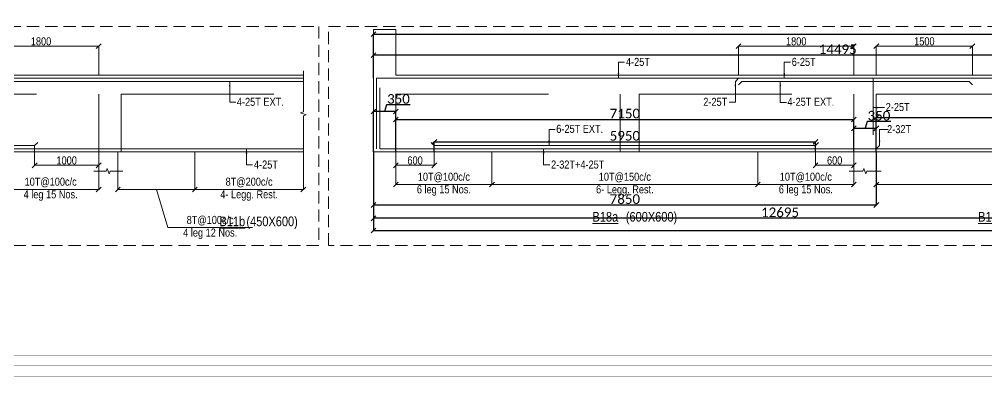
# Model space of a CAD drawing. Header units: millimetres. Extents: x 1112055 to 3390982, y -148532 to 766891.
# Drawn here: x 2945841 to 2976040, y -64434 to -53280 of the extents above; entities that cross this region are included whole.
import ezdxf
from ezdxf.enums import TextEntityAlignment as Align

# ---------------------------------------------------------------- set-up
doc = ezdxf.new("R2010")
doc.units = ezdxf.units.MM
doc.header["$PDMODE"] = 35
doc.header["$PDSIZE"] = -25
doc.linetypes.add('Hidden', pattern=[9.525, 6.35, -3.175])
for name, color, linetype, lineweight in [('B BEAM', 148, 'Continuous', 13), ('B BEAM IN LINE', 250, 'Continuous', 0), ('B STEEL', 34, 'Continuous', 15), ('B STEEL DIM', 216, 'Continuous', 13), ('B STEEL TEXT', 7, 'Continuous', 15), ('B STIRRUPS', 139, 'Continuous', 13), ('B TITLE BLOCK', 250, 'Continuous', 0), ('B-BEAM DOT', 251, 'Hidden', 9), ('B-BEAM NO', 215, 'Continuous', 18), ('B-COL', 1, 'Continuous', 35)]:
    doc.layers.add(name, color=color, linetype=linetype, lineweight=lineweight)
doc.styles.add('Cali', font='calibri.ttf')
doc.styles.add('SWINC', font='swissc.ttf')
doc.dimstyles.new('BHOOMI', dxfattribs={"dimtxt": 230, "dimasz": 150, "dimexe": 10, "dimexo": 0, "dimgap": 25, "dimtad": 1, "dimdec": 0, "dimzin": 0, "dimdsep": 46, "dimtxsty": 'SWINC', "dimblk": 'OBLIQUE', "dimcen": 0.09, "dimclrd": 250, "dimclre": 250, "dimclrt": 256, "dimaunit": 1, "dimadec": 3, "dimazin": 0, "dimtfac": 1, "dimtdec": 0, "dimtofl": 0, "dimtmove": 1, "dimatfit": 3, "dimfxl": 100, "dimtolj": 1, "dimtzin": 0, "dimlwd": 9, "dimlwe": 5, "dimarcsym": 0})

# ---------------------------------------------------------------- blocks, each defined once
blk = doc.blocks.new('_Oblique')
at = {"color": 0, "linetype": 'ByBlock', "lineweight": -2}
blk.add_line((-0.5, -0.5), (0.5, 0.5), dxfattribs=at)
blk = doc.blocks.new('*D6054')
at = {"layer": 'B STEEL DIM', "lineweight": 5, "transparency": 16777216}
for p, q in [((2944718, -55019), (2944718, -54108)), ((2948318, -55019), (2948318, -54108))]:
    blk.add_line(p, q, dxfattribs=at)
at = {"layer": 'B STEEL DIM', "lineweight": 9, "transparency": 16777216}
blk.add_line((2944718, -54118), (2948318, -54118), dxfattribs=at)
at = {"layer": 'Defpoints', "color": 0, "lineweight": 40, "transparency": 16777216}
for p in [(2948318, -54118), (2944718, -55019), (2948318, -55019)]:
    blk.add_point(p, dxfattribs=at)
at = {"layer": 'B STEEL DIM', "lineweight": 9, "transparency": 16777216, "xscale": 150, "yscale": 150, "zscale": 150, "rotation": 180}
blk.add_blockref('_Oblique', (2944718, -54118), dxfattribs=at)
at = {"layer": 'B STEEL DIM', "lineweight": 9, "transparency": 16777216, "xscale": 150, "yscale": 150, "zscale": 150}
blk.add_blockref('_Oblique', (2948318, -54118), dxfattribs=at)
at = {"layer": 'B STEEL DIM', "transparency": 16777216, "insert": (2946518, -53968), "char_height": 250, "attachment_point": 5, "style": 'SWINC'}
blk.add_mtext('\\A1;1800', dxfattribs=at)
blk = doc.blocks.new('*D6058')
at = {"layer": 'B STEEL DIM', "lineweight": 5, "transparency": 16777216}
for p, q in [((2946318, -57219), (2946318, -57846)), ((2948318, -57441), (2948318, -57846))]:
    blk.add_line(p, q, dxfattribs=at)
at = {"layer": 'B STEEL DIM', "lineweight": 9, "transparency": 16777216}
blk.add_line((2946318, -57836), (2948318, -57836), dxfattribs=at)
at = {"layer": 'Defpoints', "color": 0, "lineweight": 40, "transparency": 16777216}
for p in [(2946318, -57219), (2948318, -57441), (2948318, -57836)]:
    blk.add_point(p, dxfattribs=at)
at = {"layer": 'B STEEL DIM', "lineweight": 9, "transparency": 16777216, "xscale": 150, "yscale": 150, "zscale": 150, "rotation": 180}
blk.add_blockref('_Oblique', (2946318, -57836), dxfattribs=at)
at = {"layer": 'B STEEL DIM', "lineweight": 9, "transparency": 16777216, "xscale": 150, "yscale": 150, "zscale": 150}
blk.add_blockref('_Oblique', (2948318, -57836), dxfattribs=at)
at = {"layer": 'B STEEL DIM', "transparency": 16777216, "insert": (2947318, -57686), "char_height": 250, "attachment_point": 5, "style": 'SWINC'}
blk.add_mtext('\\A1;1000', dxfattribs=at)
blk = doc.blocks.new('*D6059')
at = {"layer": 'B STIRRUPS', "color": 250, "lineweight": 0, "transparency": 16777216}
for p, q in [((2945318, -57419), (2945318, -58599)), ((2948318, -57419), (2948318, -58599)), ((2948318, -58589), (2945318, -58589))]:
    blk.add_line(p, q, dxfattribs=at)
at = {"layer": 'Defpoints', "color": 0, "lineweight": 40, "transparency": 16777216}
for p in [(2945318, -57419), (2948318, -57419), (2945318, -58589)]:
    blk.add_point(p, dxfattribs=at)
at = {"layer": 'B STIRRUPS', "color": 250, "lineweight": 0, "transparency": 16777216, "xscale": 150, "yscale": 150, "zscale": 150, "rotation": 180}
blk.add_blockref('_Oblique', (2945318, -58589), dxfattribs=at)
at = {"layer": 'B STIRRUPS', "color": 250, "lineweight": 0, "transparency": 16777216, "xscale": 150, "yscale": 150, "zscale": 150}
blk.add_blockref('_Oblique', (2948318, -58589), dxfattribs=at)
at = {"layer": 'B STIRRUPS', "transparency": 16777216, "char_height": 250, "attachment_point": 5, "style": 'SWINC'}
for s, insert in [('\\A1;10T@100c/c', (2946818, -58373)), ('4 leg 15 Nos.', (2946818, -58780))]:
    blk.add_mtext(s, dxfattribs=dict(at, insert=insert))
blk = doc.blocks.new('*D6060')
at = {"layer": 'B STIRRUPS', "color": 250, "lineweight": 0, "transparency": 16777216}
for p, q in [((2951318, -57419), (2951318, -58599)), ((2954709, -57419), (2954709, -58599)), ((2951318, -58589), (2954709, -58589))]:
    blk.add_line(p, q, dxfattribs=at)
at = {"layer": 'Defpoints', "color": 0, "lineweight": 40, "transparency": 16777216}
for p in [(2951318, -57419), (2954709, -57419), (2954709, -58589)]:
    blk.add_point(p, dxfattribs=at)
at = {"layer": 'B STIRRUPS', "color": 250, "lineweight": 0, "transparency": 16777216, "xscale": 150, "yscale": 150, "zscale": 150, "rotation": 180}
blk.add_blockref('_Oblique', (2951318, -58589), dxfattribs=at)
at = {"layer": 'B STIRRUPS', "color": 250, "lineweight": 0, "transparency": 16777216, "xscale": 150, "yscale": 150, "zscale": 150}
blk.add_blockref('_Oblique', (2954709, -58589), dxfattribs=at)
at = {"layer": 'B STIRRUPS', "transparency": 16777216, "char_height": 250, "attachment_point": 5, "style": 'SWINC'}
for s, insert in [('\\A1;8T@200c/c', (2953014, -58373)), ('4- Legg. Rest.', (2953014, -58780))]:
    blk.add_mtext(s, dxfattribs=dict(at, insert=insert))
blk = doc.blocks.new('*D6061')
at = {"layer": 'B STIRRUPS', "color": 250, "lineweight": 0, "transparency": 16777216}
for p, q in [((2948918, -57419), (2948918, -58599)), ((2951318, -57419), (2951318, -58599)), ((2948918, -58589), (2951318, -58589)), ((2950476, -59783), (2950118, -58589)), ((2953122, -59783), (2950476, -59783))]:
    blk.add_line(p, q, dxfattribs=at)
at = {"layer": 'Defpoints', "color": 0, "lineweight": 40, "transparency": 16777216}
for p in [(2948918, -57419), (2951318, -57419), (2951318, -58589)]:
    blk.add_point(p, dxfattribs=at)
at = {"layer": 'B STIRRUPS', "color": 250, "lineweight": 0, "transparency": 16777216, "xscale": 150, "yscale": 150, "zscale": 150, "rotation": 180}
blk.add_blockref('_Oblique', (2948918, -58589), dxfattribs=at)
at = {"layer": 'B STIRRUPS', "color": 250, "lineweight": 0, "transparency": 16777216, "xscale": 150, "yscale": 150, "zscale": 150}
blk.add_blockref('_Oblique', (2951318, -58589), dxfattribs=at)
at = {"layer": 'B STIRRUPS', "transparency": 16777216, "char_height": 250, "attachment_point": 5, "style": 'SWINC'}
for s, insert in [('\\A1;8T@100c/c', (2951799, -59567)), ('4 leg 12 Nos.', (2951799, -59974))]:
    blk.add_mtext(s, dxfattribs=dict(at, insert=insert))
blk = doc.blocks.new('*D6062')
at = {"layer": 'B STEEL DIM', "lineweight": 5, "transparency": 16777216}
for p, q in [((2968295, -55019), (2968295, -54108)), ((2971895, -55019), (2971895, -54108))]:
    blk.add_line(p, q, dxfattribs=at)
at = {"layer": 'B STEEL DIM', "lineweight": 9, "transparency": 16777216}
blk.add_line((2968295, -54118), (2971895, -54118), dxfattribs=at)
at = {"layer": 'Defpoints', "color": 0, "lineweight": 40, "transparency": 16777216}
for p in [(2971895, -54118), (2968295, -55019), (2971895, -55019)]:
    blk.add_point(p, dxfattribs=at)
at = {"layer": 'B STEEL DIM', "lineweight": 9, "transparency": 16777216, "xscale": 150, "yscale": 150, "zscale": 150, "rotation": 180}
blk.add_blockref('_Oblique', (2968295, -54118), dxfattribs=at)
at = {"layer": 'B STEEL DIM', "lineweight": 9, "transparency": 16777216, "xscale": 150, "yscale": 150, "zscale": 150}
blk.add_blockref('_Oblique', (2971895, -54118), dxfattribs=at)
at = {"layer": 'B STEEL DIM', "transparency": 16777216, "insert": (2970095, -53968), "char_height": 250, "attachment_point": 5, "style": 'SWINC'}
blk.add_mtext('\\A1;1800', dxfattribs=at)
blk = doc.blocks.new('*D6063')
at = {"layer": 'B STEEL DIM', "lineweight": 5, "transparency": 16777216}
for p, q in [((2972595, -55019), (2972595, -54108)), ((2975595, -55019), (2975595, -54108))]:
    blk.add_line(p, q, dxfattribs=at)
at = {"layer": 'B STEEL DIM', "lineweight": 9, "transparency": 16777216}
blk.add_line((2975595, -54118), (2972595, -54118), dxfattribs=at)
at = {"layer": 'Defpoints', "color": 0, "lineweight": 40, "transparency": 16777216}
for p in [(2972595, -54118), (2972595, -55019), (2975595, -55019)]:
    blk.add_point(p, dxfattribs=at)
at = {"layer": 'B STEEL DIM', "lineweight": 9, "transparency": 16777216, "xscale": 150, "yscale": 150, "zscale": 150, "rotation": 180}
blk.add_blockref('_Oblique', (2972595, -54118), dxfattribs=at)
at = {"layer": 'B STEEL DIM', "lineweight": 9, "transparency": 16777216, "xscale": 150, "yscale": 150, "zscale": 150}
blk.add_blockref('_Oblique', (2975595, -54118), dxfattribs=at)
at = {"layer": 'B STEEL DIM', "transparency": 16777216, "insert": (2974095, -53968), "char_height": 250, "attachment_point": 5, "style": 'SWINC'}
blk.add_mtext('\\A1;1500', dxfattribs=at)
blk = doc.blocks.new('*D6563')
at = {"layer": 'B STEEL DIM', "lineweight": 5, "transparency": 16777216}
for p, q in [((2958795, -57219), (2958795, -57846)), ((2957595, -57419), (2957595, -57846))]:
    blk.add_line(p, q, dxfattribs=at)
at = {"layer": 'B STEEL DIM', "lineweight": 9, "transparency": 16777216}
blk.add_line((2958795, -57836), (2957595, -57836), dxfattribs=at)
at = {"layer": 'Defpoints', "color": 0, "lineweight": 40, "transparency": 16777216}
for p in [(2958795, -57219), (2957595, -57419), (2957595, -57836)]:
    blk.add_point(p, dxfattribs=at)
at = {"layer": 'B STEEL DIM', "lineweight": 9, "transparency": 16777216, "xscale": 150, "yscale": 150, "zscale": 150, "rotation": 180}
blk.add_blockref('_Oblique', (2957595, -57836), dxfattribs=at)
at = {"layer": 'B STEEL DIM', "lineweight": 9, "transparency": 16777216, "xscale": 150, "yscale": 150, "zscale": 150}
blk.add_blockref('_Oblique', (2958795, -57836), dxfattribs=at)
at = {"layer": 'B STEEL DIM', "transparency": 16777216, "insert": (2958195, -57686), "char_height": 250, "attachment_point": 5, "style": 'SWINC'}
blk.add_mtext('\\A1;600', dxfattribs=at)
blk = doc.blocks.new('*D6564')
at = {"layer": 'B STEEL DIM', "lineweight": 5, "transparency": 16777216}
for p, q in [((2970695, -57219), (2970695, -57846)), ((2971895, -57419), (2971895, -57846))]:
    blk.add_line(p, q, dxfattribs=at)
at = {"layer": 'B STEEL DIM', "lineweight": 9, "transparency": 16777216}
blk.add_line((2970695, -57836), (2971895, -57836), dxfattribs=at)
at = {"layer": 'Defpoints', "color": 0, "lineweight": 40, "transparency": 16777216}
for p in [(2970695, -57219), (2971895, -57419), (2971895, -57836)]:
    blk.add_point(p, dxfattribs=at)
at = {"layer": 'B STEEL DIM', "lineweight": 9, "transparency": 16777216, "xscale": 150, "yscale": 150, "zscale": 150, "rotation": 180}
blk.add_blockref('_Oblique', (2970695, -57836), dxfattribs=at)
at = {"layer": 'B STEEL DIM', "lineweight": 9, "transparency": 16777216, "xscale": 150, "yscale": 150, "zscale": 150}
blk.add_blockref('_Oblique', (2971895, -57836), dxfattribs=at)
at = {"layer": 'B STEEL DIM', "transparency": 16777216, "insert": (2971295, -57686), "char_height": 250, "attachment_point": 5, "style": 'SWINC'}
blk.add_mtext('\\A1;600', dxfattribs=at)
blk = doc.blocks.new('*D6565')
at = {"layer": 'B STIRRUPS', "color": 250, "lineweight": 0, "transparency": 16777216}
for p, q in [((2960595, -57419), (2960595, -58443)), ((2968895, -57419), (2968895, -58443)), ((2960595, -58433), (2968895, -58433))]:
    blk.add_line(p, q, dxfattribs=at)
at = {"layer": 'Defpoints', "color": 0, "lineweight": 40, "transparency": 16777216}
for p in [(2960595, -57419), (2968895, -57419), (2968895, -58433)]:
    blk.add_point(p, dxfattribs=at)
at = {"layer": 'B STIRRUPS', "color": 250, "lineweight": 0, "transparency": 16777216, "xscale": 150, "yscale": 150, "zscale": 150, "rotation": 180}
blk.add_blockref('_Oblique', (2960595, -58433), dxfattribs=at)
at = {"layer": 'B STIRRUPS', "color": 250, "lineweight": 0, "transparency": 16777216, "xscale": 150, "yscale": 150, "zscale": 150}
blk.add_blockref('_Oblique', (2968895, -58433), dxfattribs=at)
at = {"layer": 'B STIRRUPS', "transparency": 16777216, "char_height": 250, "attachment_point": 5, "style": 'SWINC'}
for s, insert in [('\\A1;10T@150c/c', (2964745, -58218)), ('6- Legg. Rest.', (2964745, -58625))]:
    blk.add_mtext(s, dxfattribs=dict(at, insert=insert))
blk = doc.blocks.new('*D6566')
at = {"layer": 'B STIRRUPS', "color": 250, "lineweight": 0, "transparency": 16777216}
for p, q in [((2957595, -57419), (2957595, -58443)), ((2960595, -57419), (2960595, -58443)), ((2957595, -58433), (2960595, -58433))]:
    blk.add_line(p, q, dxfattribs=at)
at = {"layer": 'Defpoints', "color": 0, "lineweight": 40, "transparency": 16777216}
for p in [(2957595, -57419), (2960595, -57419), (2960595, -58433)]:
    blk.add_point(p, dxfattribs=at)
at = {"layer": 'B STIRRUPS', "color": 250, "lineweight": 0, "transparency": 16777216, "xscale": 150, "yscale": 150, "zscale": 150, "rotation": 180}
blk.add_blockref('_Oblique', (2957595, -58433), dxfattribs=at)
at = {"layer": 'B STIRRUPS', "color": 250, "lineweight": 0, "transparency": 16777216, "xscale": 150, "yscale": 150, "zscale": 150}
blk.add_blockref('_Oblique', (2960595, -58433), dxfattribs=at)
at = {"layer": 'B STIRRUPS', "transparency": 16777216, "char_height": 250, "attachment_point": 5, "style": 'SWINC'}
for s, insert in [('\\A1;10T@100c/c', (2959095, -58218)), ('6 leg 15 Nos.', (2959095, -58625))]:
    blk.add_mtext(s, dxfattribs=dict(at, insert=insert))
blk = doc.blocks.new('*D6567')
at = {"layer": 'B STIRRUPS', "color": 250, "lineweight": 0, "transparency": 16777216}
for p, q in [((2968895, -57419), (2968895, -58443)), ((2971895, -57419), (2971895, -58443)), ((2971895, -58433), (2968895, -58433))]:
    blk.add_line(p, q, dxfattribs=at)
at = {"layer": 'Defpoints', "color": 0, "lineweight": 40, "transparency": 16777216}
for p in [(2968895, -57419), (2971895, -57419), (2968895, -58433)]:
    blk.add_point(p, dxfattribs=at)
at = {"layer": 'B STIRRUPS', "color": 250, "lineweight": 0, "transparency": 16777216, "xscale": 150, "yscale": 150, "zscale": 150, "rotation": 180}
blk.add_blockref('_Oblique', (2968895, -58433), dxfattribs=at)
at = {"layer": 'B STIRRUPS', "color": 250, "lineweight": 0, "transparency": 16777216, "xscale": 150, "yscale": 150, "zscale": 150}
blk.add_blockref('_Oblique', (2971895, -58433), dxfattribs=at)
at = {"layer": 'B STIRRUPS', "transparency": 16777216, "char_height": 250, "attachment_point": 5, "style": 'SWINC'}
for s, insert in [('\\A1;10T@100c/c', (2970395, -58218)), ('6 leg 15 Nos.', (2970395, -58625))]:
    blk.add_mtext(s, dxfattribs=dict(at, insert=insert))
blk = doc.blocks.new('*D6571')
at = {"layer": 'B STIRRUPS', "color": 250, "lineweight": 0, "transparency": 16777216}
for p, q in [((2972595, -57419), (2972595, -58443)), ((2981385, -57419), (2981385, -58443)), ((2981385, -58433), (2972595, -58433))]:
    blk.add_line(p, q, dxfattribs=at)
at = {"layer": 'Defpoints', "color": 0, "lineweight": 40, "transparency": 16777216}
for p in [(2972595, -57419), (2981385, -57419), (2972595, -58433)]:
    blk.add_point(p, dxfattribs=at)
at = {"layer": 'B STIRRUPS', "color": 250, "lineweight": 0, "transparency": 16777216, "xscale": 150, "yscale": 150, "zscale": 150, "rotation": 180}
blk.add_blockref('_Oblique', (2972595, -58433), dxfattribs=at)
at = {"layer": 'B STIRRUPS', "color": 250, "lineweight": 0, "transparency": 16777216, "xscale": 150, "yscale": 150, "zscale": 150}
blk.add_blockref('_Oblique', (2981385, -58433), dxfattribs=at)
at = {"layer": 'B STIRRUPS', "transparency": 16777216, "char_height": 250, "attachment_point": 5, "style": 'SWINC'}
for s, insert in [('\\A1;8T@100c/c', (2976990, -58218)), ('4 leg ALL.', (2976990, -58625))]:
    blk.add_mtext(s, dxfattribs=dict(at, insert=insert))
blk = doc.blocks.new('*D6317')
at = {"layer": 'Defpoints', "color": 3, "linetype": 'Hidden', "lineweight": 30, "ltscale": 1000, "transparency": 16777216}
for p, q in [((2956895, -57419), (2956895, -59883)), ((3006435, -57419), (3006435, -59883))]:
    blk.add_line(p, q, dxfattribs=at)
at = {"layer": 'Defpoints', "color": 3, "lineweight": 30, "ltscale": 1000, "transparency": 16777216}
blk.add_line((2956895, -59873), (3006435, -59873), dxfattribs=at)
at = {"layer": 'Defpoints', "color": 0, "lineweight": 40, "transparency": 16777216}
for p in [(2956895, -57419), (3006435, -57419), (3006435, -59873)]:
    blk.add_point(p, dxfattribs=at)
at = {"layer": 'Defpoints', "color": 3, "lineweight": 30, "transparency": 16777216, "xscale": 150, "yscale": 150, "zscale": 150, "rotation": 180}
blk.add_blockref('_Oblique', (2956895, -59873), dxfattribs=at)
at = {"layer": 'Defpoints', "color": 3, "lineweight": 30, "transparency": 16777216, "xscale": 150, "yscale": 150, "zscale": 150}
blk.add_blockref('_Oblique', (3006435, -59873), dxfattribs=at)
at = {"layer": 'Defpoints', "color": 3, "lineweight": 50, "transparency": 16777216, "insert": (2981665, -59689), "char_height": 300, "attachment_point": 5, "style": 'Cali'}
blk.add_mtext('\\A1;24770', dxfattribs=at)
blk = doc.blocks.new('*D6318')
at = {"layer": 'Defpoints', "color": 3, "linetype": 'Hidden', "lineweight": 30, "ltscale": 1000, "transparency": 16777216}
for p, q in [((2957595, -57419), (2957595, -56396)), ((2971895, -57419), (2971895, -56396))]:
    blk.add_line(p, q, dxfattribs=at)
at = {"layer": 'Defpoints', "color": 3, "lineweight": 30, "ltscale": 1000, "transparency": 16777216}
blk.add_line((2957595, -56406), (2971895, -56406), dxfattribs=at)
at = {"layer": 'Defpoints', "color": 0, "lineweight": 40, "transparency": 16777216}
for p in [(2971895, -56406), (2957595, -57419), (2971895, -57419)]:
    blk.add_point(p, dxfattribs=at)
at = {"layer": 'Defpoints', "color": 3, "lineweight": 30, "transparency": 16777216, "xscale": 150, "yscale": 150, "zscale": 150, "rotation": 180}
blk.add_blockref('_Oblique', (2957595, -56406), dxfattribs=at)
at = {"layer": 'Defpoints', "color": 3, "lineweight": 30, "transparency": 16777216, "xscale": 150, "yscale": 150, "zscale": 150}
blk.add_blockref('_Oblique', (2971895, -56406), dxfattribs=at)
at = {"layer": 'Defpoints', "color": 3, "lineweight": 50, "transparency": 16777216, "insert": (2964745, -56222), "char_height": 300, "attachment_point": 5, "style": 'Cali'}
blk.add_mtext('\\A1;7150', dxfattribs=at)
blk = doc.blocks.new('*D6319')
at = {"layer": 'Defpoints', "color": 3, "linetype": 'Hidden', "lineweight": 30, "ltscale": 1000, "transparency": 16777216}
for p, q in [((2958795, -57419), (2958795, -57091)), ((2970695, -57419), (2970695, -57091))]:
    blk.add_line(p, q, dxfattribs=at)
at = {"layer": 'Defpoints', "color": 3, "lineweight": 30, "ltscale": 1000, "transparency": 16777216}
blk.add_line((2958795, -57101), (2970695, -57101), dxfattribs=at)
at = {"layer": 'Defpoints', "color": 0, "lineweight": 40, "transparency": 16777216}
for p in [(2970695, -57101), (2958795, -57419), (2970695, -57419)]:
    blk.add_point(p, dxfattribs=at)
at = {"layer": 'Defpoints', "color": 3, "lineweight": 30, "transparency": 16777216, "xscale": 150, "yscale": 150, "zscale": 150, "rotation": 180}
blk.add_blockref('_Oblique', (2958795, -57101), dxfattribs=at)
at = {"layer": 'Defpoints', "color": 3, "lineweight": 30, "transparency": 16777216, "xscale": 150, "yscale": 150, "zscale": 150}
blk.add_blockref('_Oblique', (2970695, -57101), dxfattribs=at)
at = {"layer": 'Defpoints', "color": 3, "lineweight": 50, "transparency": 16777216, "insert": (2964745, -56917), "char_height": 300, "attachment_point": 5, "style": 'Cali'}
blk.add_mtext('\\A1;5950', dxfattribs=at)
blk = doc.blocks.new('*D6320')
at = {"layer": 'Defpoints', "color": 3, "linetype": 'Hidden', "lineweight": 30, "ltscale": 1000, "transparency": 16777216}
for p, q in [((2956895, -57419), (2956895, -59087)), ((2972595, -57419), (2972595, -59087))]:
    blk.add_line(p, q, dxfattribs=at)
at = {"layer": 'Defpoints', "color": 3, "lineweight": 30, "ltscale": 1000, "transparency": 16777216}
blk.add_line((2972595, -59077), (2956895, -59077), dxfattribs=at)
at = {"layer": 'Defpoints', "color": 0, "lineweight": 40, "transparency": 16777216}
for p in [(2956895, -57419), (2972595, -57419), (2956895, -59077)]:
    blk.add_point(p, dxfattribs=at)
at = {"layer": 'Defpoints', "color": 3, "lineweight": 30, "transparency": 16777216, "xscale": 150, "yscale": 150, "zscale": 150, "rotation": 180}
blk.add_blockref('_Oblique', (2956895, -59077), dxfattribs=at)
at = {"layer": 'Defpoints', "color": 3, "lineweight": 30, "transparency": 16777216, "xscale": 150, "yscale": 150, "zscale": 150}
blk.add_blockref('_Oblique', (2972595, -59077), dxfattribs=at)
at = {"layer": 'Defpoints', "color": 3, "lineweight": 50, "transparency": 16777216, "insert": (2964745, -58893), "char_height": 300, "attachment_point": 5, "style": 'Cali'}
blk.add_mtext('\\A1;7850', dxfattribs=at)
blk = doc.blocks.new('*D6321')
at = {"layer": 'Defpoints', "color": 3, "lineweight": 30, "ltscale": 1000, "transparency": 16777216}
for p, q in [((2972308, -56473), (2972245, -56681)), ((2973046, -56473), (2972308, -56473)), ((2971895, -56681), (2972595, -56681))]:
    blk.add_line(p, q, dxfattribs=at)
at = {"layer": 'Defpoints', "color": 3, "linetype": 'Hidden', "lineweight": 30, "ltscale": 1000, "transparency": 16777216}
for p, q in [((2971895, -57419), (2971895, -56671)), ((2972595, -57419), (2972595, -56671))]:
    blk.add_line(p, q, dxfattribs=at)
at = {"layer": 'Defpoints', "color": 0, "lineweight": 40, "transparency": 16777216}
for p in [(2972595, -56681), (2971895, -57419), (2972595, -57419)]:
    blk.add_point(p, dxfattribs=at)
at = {"layer": 'Defpoints', "color": 3, "lineweight": 30, "transparency": 16777216, "xscale": 150, "yscale": 150, "zscale": 150, "rotation": 180}
blk.add_blockref('_Oblique', (2971895, -56681), dxfattribs=at)
at = {"layer": 'Defpoints', "color": 3, "lineweight": 30, "transparency": 16777216, "xscale": 150, "yscale": 150, "zscale": 150}
blk.add_blockref('_Oblique', (2972595, -56681), dxfattribs=at)
at = {"layer": 'Defpoints', "color": 3, "lineweight": 50, "transparency": 16777216, "insert": (2972677, -56289), "char_height": 300, "attachment_point": 5, "style": 'Cali'}
blk.add_mtext('\\A1;350', dxfattribs=at)
blk = doc.blocks.new('*D6322')
at = {"layer": 'Defpoints', "color": 3, "linetype": 'Hidden', "lineweight": 30, "ltscale": 1000, "transparency": 16777216}
for p, q in [((2972595, -57419), (2972595, -56335)), ((2981385, -57419), (2981385, -56335))]:
    blk.add_line(p, q, dxfattribs=at)
at = {"layer": 'Defpoints', "color": 3, "lineweight": 30, "ltscale": 1000, "transparency": 16777216}
blk.add_line((2972595, -56345), (2981385, -56345), dxfattribs=at)
at = {"layer": 'Defpoints', "color": 0, "lineweight": 40, "transparency": 16777216}
for p in [(2981385, -56345), (2972595, -57419), (2981385, -57419)]:
    blk.add_point(p, dxfattribs=at)
at = {"layer": 'Defpoints', "color": 3, "lineweight": 30, "transparency": 16777216, "xscale": 150, "yscale": 150, "zscale": 150, "rotation": 180}
blk.add_blockref('_Oblique', (2972595, -56345), dxfattribs=at)
at = {"layer": 'Defpoints', "color": 3, "lineweight": 30, "transparency": 16777216, "xscale": 150, "yscale": 150, "zscale": 150}
blk.add_blockref('_Oblique', (2981385, -56345), dxfattribs=at)
at = {"layer": 'Defpoints', "color": 3, "lineweight": 50, "transparency": 16777216, "insert": (2976990, -56161), "char_height": 300, "attachment_point": 5, "style": 'Cali'}
blk.add_mtext('\\A1;4395', dxfattribs=at)
blk = doc.blocks.new('*D6323')
at = {"layer": 'Defpoints', "color": 3, "linetype": 'Hidden', "lineweight": 30, "ltscale": 1000, "transparency": 16777216}
for p, q in [((2956895, -57419), (2956895, -59500)), ((2982285, -57419), (2982285, -59500))]:
    blk.add_line(p, q, dxfattribs=at)
at = {"layer": 'Defpoints', "color": 3, "lineweight": 30, "ltscale": 1000, "transparency": 16777216}
blk.add_line((2982285, -59490), (2956895, -59490), dxfattribs=at)
at = {"layer": 'Defpoints', "color": 0, "lineweight": 40, "transparency": 16777216}
for p in [(2956895, -57419), (2982285, -57419), (2956895, -59490)]:
    blk.add_point(p, dxfattribs=at)
at = {"layer": 'Defpoints', "color": 3, "lineweight": 30, "transparency": 16777216, "xscale": 150, "yscale": 150, "zscale": 150, "rotation": 180}
blk.add_blockref('_Oblique', (2956895, -59490), dxfattribs=at)
at = {"layer": 'Defpoints', "color": 3, "lineweight": 30, "transparency": 16777216, "xscale": 150, "yscale": 150, "zscale": 150}
blk.add_blockref('_Oblique', (2982285, -59490), dxfattribs=at)
at = {"layer": 'Defpoints', "color": 3, "lineweight": 50, "transparency": 16777216, "insert": (2969590, -59307), "char_height": 300, "attachment_point": 5, "style": 'Cali'}
blk.add_mtext('\\A1;12695', dxfattribs=at)
blk = doc.blocks.new('*D6331')
at = {"layer": 'Defpoints', "color": 3, "linetype": 'Hidden', "lineweight": 30, "ltscale": 1000, "transparency": 16777216}
for p, q in [((2956895, -55019), (2956895, -53731)), ((3006435, -55019), (3006435, -53731))]:
    blk.add_line(p, q, dxfattribs=at)
at = {"layer": 'Defpoints', "color": 3, "lineweight": 30, "ltscale": 1000, "transparency": 16777216}
blk.add_line((2956895, -53741), (3006435, -53741), dxfattribs=at)
at = {"layer": 'Defpoints', "color": 0, "lineweight": 40, "transparency": 16777216}
for p in [(3006435, -53741), (2956895, -55019), (3006435, -55019)]:
    blk.add_point(p, dxfattribs=at)
at = {"layer": 'Defpoints', "color": 3, "lineweight": 30, "transparency": 16777216, "xscale": 150, "yscale": 150, "zscale": 150, "rotation": 180}
blk.add_blockref('_Oblique', (2956895, -53741), dxfattribs=at)
at = {"layer": 'Defpoints', "color": 3, "lineweight": 30, "transparency": 16777216, "xscale": 150, "yscale": 150, "zscale": 150}
blk.add_blockref('_Oblique', (3006435, -53741), dxfattribs=at)
at = {"layer": 'Defpoints', "color": 3, "lineweight": 50, "transparency": 16777216, "insert": (2981665, -53557), "char_height": 300, "attachment_point": 5, "style": 'Cali'}
blk.add_mtext('\\A1;24770', dxfattribs=at)
blk = doc.blocks.new('*D6356')
at = {"layer": 'Defpoints', "color": 3, "linetype": 'Hidden', "lineweight": 30, "ltscale": 1000, "transparency": 16777216}
for p, q in [((2956895, -57419), (2956895, -56148)), ((2957595, -57419), (2957595, -56148))]:
    blk.add_line(p, q, dxfattribs=at)
at = {"layer": 'Defpoints', "color": 3, "lineweight": 30, "ltscale": 1000, "transparency": 16777216}
for p, q in [((2957595, -56158), (2956895, -56158)), ((2957308, -55949), (2957245, -56158)), ((2958046, -55949), (2957308, -55949))]:
    blk.add_line(p, q, dxfattribs=at)
at = {"layer": 'Defpoints', "color": 0, "lineweight": 40, "transparency": 16777216}
for p in [(2956895, -56158), (2956895, -57419), (2957595, -57419)]:
    blk.add_point(p, dxfattribs=at)
at = {"layer": 'Defpoints', "color": 3, "lineweight": 30, "transparency": 16777216, "xscale": 150, "yscale": 150, "zscale": 150, "rotation": 180}
blk.add_blockref('_Oblique', (2956895, -56158), dxfattribs=at)
at = {"layer": 'Defpoints', "color": 3, "lineweight": 30, "transparency": 16777216, "xscale": 150, "yscale": 150, "zscale": 150}
blk.add_blockref('_Oblique', (2957595, -56158), dxfattribs=at)
at = {"layer": 'Defpoints', "color": 3, "lineweight": 50, "transparency": 16777216, "insert": (2957677, -55766), "char_height": 300, "attachment_point": 5, "style": 'Cali'}
blk.add_mtext('\\A1;350', dxfattribs=at)
blk = doc.blocks.new('*D6357')
at = {"layer": 'Defpoints', "color": 3, "linetype": 'Hidden', "lineweight": 30, "ltscale": 1000, "transparency": 16777216}
for p, q in [((2956895, -55119), (2956895, -54390)), ((2985885, -55119), (2985885, -54390))]:
    blk.add_line(p, q, dxfattribs=at)
at = {"layer": 'Defpoints', "color": 3, "lineweight": 30, "ltscale": 1000, "transparency": 16777216}
blk.add_line((2985885, -54400), (2956895, -54400), dxfattribs=at)
at = {"layer": 'Defpoints', "color": 0, "lineweight": 40, "transparency": 16777216}
for p in [(2956895, -54400), (2956895, -55119), (2985885, -55119)]:
    blk.add_point(p, dxfattribs=at)
at = {"layer": 'Defpoints', "color": 3, "lineweight": 30, "transparency": 16777216, "xscale": 150, "yscale": 150, "zscale": 150, "rotation": 180}
blk.add_blockref('_Oblique', (2956895, -54400), dxfattribs=at)
at = {"layer": 'Defpoints', "color": 3, "lineweight": 30, "transparency": 16777216, "xscale": 150, "yscale": 150, "zscale": 150}
blk.add_blockref('_Oblique', (2985885, -54400), dxfattribs=at)
at = {"layer": 'Defpoints', "color": 3, "lineweight": 50, "transparency": 16777216, "insert": (2971390, -54216), "char_height": 300, "attachment_point": 5, "style": 'Cali'}
blk.add_mtext('\\A1;14495', dxfattribs=at)

msp = doc.modelspace()

# ---------------------------------------------------------------- linework, layer by layer
at = {"color": 252, "lineweight": 0, "ltscale": 25, "const_width": 7.31}
msp.add_lwpolyline([(2905358, -64430.5), (2905358, 35068.1), (3056577, 35068.1), (3056577, -64430.5)], close=True, dxfattribs=at)
at = {"layer": 'B BEAM', "ltscale": 25}
for p, q in [((2933118.3, -55019.5, 0), (2954709.1, -55019.5, 0)), ((2956895.2, -57419.5, 0), (2956895.2, -55019.5, 0)), ((2957595.2, -55019.5, 0), (3006435.2, -55019.5, 0)), ((2933118.3, -57419.5, 0), (2948318.3, -57419.5, 0)), ((2948918.3, -57419.5, 0), (2954709.1, -57419.5, 0)), ((2956895.2, -57419.5, 0), (2971895.3, -57419.5, 0)), ((2972595.3, -57419.5, 0), (2981385.3, -57419.5, 0))]:
    msp.add_line(p, q, dxfattribs=at)
at = {"layer": 'B BEAM'}
msp.add_line((2962055.4, -55019.5, 0), (2963698.7, -55019.5, 0), dxfattribs=at)
at = {"layer": 'B BEAM', "ltscale": 25, "elevation": 0}
msp.add_lwpolyline([(2957595.2, -55019.5), (2957595.2, -53601.7), (2956895.2, -53601.7), (2956895.2, -55019.5)], dxfattribs=at)
at = {"layer": 'B BEAM IN LINE', "color": 250, "linetype": 'Hidden', "lineweight": 0, "ltscale": 60, "elevation": 0}
for points in [[(2931217.9, -53499.7), (2955187.8, -53499.7), (2955187.8, -60336.9), (2931217.9, -60336.9)], [(2955487.8, -53499.7), (3008822.1, -53499.7), (3008822.1, -60336.9), (2955487.8, -60336.9)]]:
    msp.add_lwpolyline(points, close=True, dxfattribs=at)
at = {"layer": 'B STEEL', "color": 34, "lineweight": 9, "ltscale": 25}
for p, q in [((2933218.3, -55119.5, 0), (2954709.1, -55119.5, 0)), ((2944781.9, -55219.5, 0), (2954709.1, -55219.5, 0)), ((2956995.2, -55119.5, 0), (2956995.2, -57319.5, 0)), ((2956995.2, -55119.5, 0), (3006335.2, -55119.5, 0)), ((2968295.3, -55119.5, 0), (2968195.3, -55219.5, 0)), ((2968395.3, -55219.5, 0), (2968295.3, -55319.5, 0)), ((2975495.3, -55219.5, 0), (2968395.3, -55219.5, 0)), ((2972495.3, -56888.3, 0), (2972495.3, -55119.5, 0)), ((2975495.3, -55219.5, 0), (2975595.3, -55319.5, 0)), ((2957095.2, -55419.7, 0), (2957095.2, -57319.5, 0)), ((2933318.3, -57319.5, 0), (2954709.1, -57319.5, 0)), ((2946318.3, -57219.5, 0), (2936018.3, -57219.5, 0)), ((2946418.3, -57119.5, 0), (2946318.3, -57219.5, 0)), ((2957095.2, -57319.5, 0), (3006235.2, -57319.5, 0)), ((2958695.2, -57119.5, 0), (2958795.2, -57219.5, 0)), ((2958795.2, -57219.5, 0), (2970695.3, -57219.5, 0)), ((2970795.3, -57119.5, 0), (2970695.3, -57219.5, 0)), ((2972695.3, -57219.5, 0), (2972595.3, -57319.5, 0))]:
    msp.add_line(p, q, dxfattribs=at)
at = {"layer": 'B TITLE BLOCK', "color": 1, "ltscale": 25, "const_width": 7.31}
msp.add_lwpolyline([(2905694.7, -64093.8), (2905694.7, 34731.4), (3056240.2, 34731.4), (3056240.2, -64093.8)], close=True, dxfattribs=at)
at = {"layer": 'B TITLE BLOCK', "color": 250, "lineweight": 0, "ltscale": 25, "const_width": 7.31}
msp.add_lwpolyline([(2906001.1, -63787.4), (2906001.1, 34425), (3055933.9, 34425), (3055933.9, -63787.4)], close=True, dxfattribs=at)
at = {"layer": 'B-BEAM DOT', "linetype": 'Hidden', "ltscale": 750}
for p, q in [((2941618.3, -55619.5, 0), (2948318.3, -55619.5, 0)), ((2948318.3, -55619.5, 0), (2948318.3, -57419.5, 0)), ((2949018.3, -55619.5, 0), (2949018.3, -57419.5, 0)), ((2949018.3, -55619.5, 0), (2954709.1, -55619.5, 0)), ((2957595.2, -55619.5, 0), (2964595.3, -55619.5, 0)), ((2957595.2, -55619.5, 0), (2957595.2, -57419.5, 0)), ((2964595.3, -55619.5, 0), (2964595.3, -57419.5, 0)), ((2965195.3, -55619.5, 0), (2971895.3, -55619.5, 0)), ((2965195.3, -55619.5, 0), (2965195.3, -57419.5, 0)), ((2971895.3, -55619.5, 0), (2971895.3, -57419.5, 0)), ((2972595.3, -55619.5, 0), (2981385.3, -55619.5, 0)), ((2972595.3, -55619.5, 0), (2972595.3, -57419.5, 0)), ((2948931.2, -57419.5, 0), (2948318.3, -57419.5, 0)), ((2972595.3, -57419.5, 0), (2971895.3, -57419.5, 0))]:
    msp.add_line(p, q, dxfattribs=at)
at = {"layer": 'B-COL', "lineweight": 15, "ltscale": 25}
for p, q in [((2948318.3, -57419.5, 0), (2948318.3, -58019.5, 0)), ((2948918.3, -57419.5, 0), (2948918.3, -58019.5, 0)), ((2971895.3, -57419.5, 0), (2971895.3, -58019.5, 0)), ((2972595.3, -57419.5, 0), (2972595.3, -58019.5, 0))]:
    msp.add_line(p, q, dxfattribs=at)
at = {"layer": 'B-COL', "lineweight": 15, "ltscale": 25, "elevation": 0}
for points in [[(2954709.1, -54892.1), (2954709.1, -56167.8), (2954623.3, -56199.1), (2954795, -56261.6), (2954709.1, -56292.8), (2954709.1, -57592.1)], [(2948168.3, -58019.5), (2948555.8, -58019.5), (2948587.1, -57933.6), (2948649.6, -58105.3), (2948680.8, -58019.5), (2949068.3, -58019.5)], [(2971745.3, -58019.5), (2972174, -58019.5), (2972205.2, -57933.6), (2972267.7, -58105.3), (2972299, -58019.5), (2972745.3, -58019.5)]]:
    msp.add_lwpolyline(points, dxfattribs=at)

# ---------------------------------------------------------------- texts
at = {"layer": 'B STEEL TEXT', "style": 'SWINC'}
for s, p in [('4-25T', (2964779.1, -54733.1, 0)), ('6-25T', (2969954.5, -54733.1, 0)), ('4-25T EXT.', (2952631.4, -55979.7, 0)), ('2-25T', (2967193.4, -55979.7, 0)), ('4-25T EXT.', (2969819.7, -55978.4, 0)), ('2-25T', (2972888.8, -56142.2, 0)), ('6-25T EXT.', (2962603, -56823.1, 0)), ('2-32T', (2972932.3, -56833.1, 0)), ('4-25T', (2953165.5, -57938.2, 0)), ('2-32T+4-25T', (2962441, -57938.2, 0))]:
    msp.add_text(s, height=250, dxfattribs=at).set_placement(p)
at = {"layer": 'B-BEAM NO', "ltscale": 25, "style": 'SWINC'}
for s, p in [('%%UB11b', (2952489.2, -59736.7, 0)), ('(450X600)', (2953732.2, -59736.7, 0)), ('%%UB18a', (2964135.6, -59593, 0)), ('(600X600)', (2965576.7, -59593, 0)), ('%%UB18b', (2976177, -59593, 0))]:
    msp.add_text(s, height=300, dxfattribs=at).set_placement(p, align=Align.CENTER)

# ---------------------------------------------------------------- dimensions: what is measured, and where the dimension line sits
at = {"layer": 'B STEEL DIM'}
for base, p1, p2, picture, middle in [((2948318.3, -54117.7, 0), (2944718.3, -55019.5, 0), (2948318.3, -55019.5, 0), '*D6054', (2946518.3, -53967.7, 0)), ((2971895.3, -54117.7, 0), (2968295.3, -55019.5, 0), (2971895.3, -55019.5, 0), '*D6062', (2970095.3, -53967.7, 0)), ((2948318.3, -57835.9, 0), (2946318.3, -57219.5, 0), (2948318.3, -57441.1, 0), '*D6058', (2947318.3, -57685.9, 0)), ((2971895.3, -57835.9, 0), (2970695.3, -57219.5, 0), (2971895.3, -57419.5, 0), '*D6564', (2971295.3, -57685.9, 0))]:
    dim = msp.add_linear_dim(base=base, p1=p1, p2=p2, angle=180, dimstyle='BHOOMI', override={"dimscale": 1, "dimtxt": 250, "dimlfac": 0.5, "dimtxsty": 'SWINC', "dimblk1": 'Oblique', "dimblk2": 'Oblique', "dimsah": 1, "dimclrd": 256, "dimclre": 256, "dimclrt": 256}, dxfattribs=at)
    dim.commit()
    dim.dimension.update_dxf_attribs({"geometry": picture, "text_midpoint": middle})
for base, p1, p2, picture, middle in [((2972595.3, -54117.7, 0), (2975595.3, -55019.5, 0), (2972595.3, -55019.5, 0), '*D6063', (2974095.3, -53967.7, 0)), ((2957595.2, -57835.9, 0), (2958795.2, -57219.5, 0), (2957595.2, -57419.5, 0), '*D6563', (2958195.2, -57685.9, 0))]:
    dim = msp.add_linear_dim(base=base, p1=p1, p2=p2, dimstyle='BHOOMI', override={"dimscale": 1, "dimtxt": 250, "dimlfac": 0.5, "dimtxsty": 'SWINC', "dimblk1": 'Oblique', "dimblk2": 'Oblique', "dimsah": 1, "dimclrd": 256, "dimclre": 256, "dimclrt": 256}, dxfattribs=at)
    dim.commit()
    dim.dimension.update_dxf_attribs({"geometry": picture, "text_midpoint": middle})
at = {"layer": 'B STIRRUPS'}
for base, p1, p2, text, picture, middle in [((2945318.3, -58588.7), (2948318.3, -57419.5, 0), (2945318.3, -57419.5, 0), '10T@100c/c\\X4 leg 15 Nos. ', '*D6059', (2946818.3, -58588.7)), ((2968895.3, -58433.5), (2971895.3, -57419.5, 0), (2968895.3, -57419.5, 0), '10T@100c/c\\X6 leg 15 Nos. ', '*D6567', (2970395.3, -58433.5)), ((2972595.3, -58433.5), (2981385.3, -57419.5, 0), (2972595.3, -57419.5, 0), '8T@100c/c\\X4 leg ALL. ', '*D6571', (2976990.3, -58433.5))]:
    dim = msp.add_linear_dim(base=base, p1=p1, p2=p2, text=text, dimstyle='BHOOMI', override={"dimscale": 1, "dimtxt": 250, "dimgap": 25, "dimlfac": 0.5, "dimtxsty": 'SWINC', "dimblk1": 'Oblique', "dimblk2": 'Oblique', "dimsah": 1, "dimlwd": 0, "dimlwe": 0}, dxfattribs=at)
    dim.commit()
    dim.dimension.update_dxf_attribs({"geometry": picture, "text_midpoint": middle})
for base, p1, p2, text, picture, middle in [((2951318.3, -58588.7), (2948918.3, -57419.5, 0), (2951318.3, -57419.5, 0), '8T@100c/c\\X4 leg 12 Nos. ', '*D6061', (2950501.5, -59782.6)), ((2954709.1, -58588.7), (2951318.3, -57419.5, 0), (2954709.1, -57419.5, 0), '8T@200c/c\\X4- Legg. Rest. ', '*D6060', (2953013.7, -58588.7)), ((2960595.2, -58433.5), (2957595.2, -57419.5, 0), (2960595.2, -57419.5, 0), '10T@100c/c\\X6 leg 15 Nos. ', '*D6566', (2959095.2, -58433.5)), ((2968895.3, -58433.5), (2960595.2, -57419.5), (2968895.3, -57419.5, 0), '10T@150c/c\\X6- Legg. Rest. ', '*D6565', (2964745.2, -58433.5))]:
    dim = msp.add_linear_dim(base=base, p1=p1, p2=p2, angle=180, text=text, dimstyle='BHOOMI', override={"dimscale": 1, "dimtxt": 250, "dimgap": 25, "dimlfac": 0.5, "dimtxsty": 'SWINC', "dimblk1": 'Oblique', "dimblk2": 'Oblique', "dimsah": 1, "dimlwd": 0, "dimlwe": 0}, dxfattribs=at)
    dim.commit()
    dim.dimension.update_dxf_attribs({"geometry": picture, "text_midpoint": middle})
at = {"layer": 'Defpoints', "color": 3, "lineweight": 50, "ltscale": 1000}
for base, p1, p2, picture, middle in [((3006435.2, -53741), (2956895.2, -55019.5, 0), (3006435.2, -55019.5, 0), '*D6331', (2981665.2, -53557.4)), ((2956895.2, -54399.9), (2985885.3, -55119.5, 0), (2956895.2, -55119.5, 0), '*D6357', (2971390.2, -54216.2)), ((2956895.2, -56158.1), (2957595.2, -57419.5, 0), (2956895.2, -57419.5, 0), '*D6356', (2957337.8, -55765.7)), ((2971895.3, -56406.1), (2957595.2, -57419.5, 0), (2971895.3, -57419.5, 0), '*D6318', (2964745.2, -56222.4)), ((2972595.3, -56681.4), (2971895.3, -57419.5, 0), (2972595.3, -57419.5, 0), '*D6321', (2972337.9, -56289.1)), ((2981385.3, -56345), (2972595.3, -57419.5, 0), (2981385.3, -57419.5, 0), '*D6322', (2976990.3, -56161.3)), ((2970695.3, -57100.8), (2958795.2, -57419.5, 0), (2970695.3, -57419.5, 0), '*D6319', (2964745.2, -56917.1)), ((3006435.2, -59872.7), (2956895.2, -57419.5, 0), (3006435.2, -57419.5, 0), '*D6317', (2981665.2, -59689)), ((2956895.2, -59076.8), (2972595.3, -57419.5, 0), (2956895.2, -57419.5, 0), '*D6320', (2964745.2, -58893.2)), ((2956895.2, -59490.5), (2982285.3, -57419.5, 0), (2956895.2, -57419.5, 0), '*D6323', (2969590.2, -59306.8))]:
    dim = msp.add_linear_dim(base=base, p1=p1, p2=p2, dimstyle='BHOOMI', override={"dimtxt": 300, "dimgap": 30, "dimlfac": 0.5, "dimtxsty": 'Cali', "dimblk1": 'Oblique', "dimblk2": 'Oblique', "dimsah": 1, "dimclrd": 3, "dimclre": 3, "dimclrt": 3, "dimlwd": 30, "dimlwe": 30}, dxfattribs=at)
    dim.commit()
    dim.dimension.update_dxf_attribs({"geometry": picture, "text_midpoint": middle})

# ---------------------------------------------------------------- leaders
at = {"layer": 'B STEEL TEXT'}
for points in [[(2964546.1, -55119.5, 0), (2964546.1, -54616.9, 0), (2964738.3, -54616.9, 0)], [(2969721.5, -55119.5, 0), (2969721.5, -54616.9, 0), (2969913.7, -54616.9, 0)], [(2952408.9, -55219.5, 0), (2952408.9, -55863.5, 0), (2952601.1, -55863.5, 0)], [(2968195.3, -55219.5, 0), (2968195.3, -55863.5, 0), (2968003.1, -55863.5, 0)], [(2969597.2, -55219.5, 0), (2969597.2, -55872.1, 0), (2969789.5, -55872.1, 0)], [(2972495.3, -56034.5, 0), (2972855.8, -56034.5, 0)], [(2962380.5, -57219.5, 0), (2962380.5, -56716.9, 0), (2962572.7, -56716.9, 0)], [(2972695.3, -57219.5, 0), (2972695.3, -56716.9, 0), (2972963.4, -56716.9, 0)], [(2952932.5, -57319.5, 0), (2952932.5, -57822, 0), (2953124.7, -57822, 0)], [(2962207.9, -57319.5, 0), (2962207.9, -57822, 0), (2962400.2, -57822, 0)]]:
    msp.add_leader(points, dimstyle='BHOOMI', override={"dimtad": 0, "dimclrd": 256, "dimlwd": 0}, dxfattribs=at)

doc.saveas('drawing.dxf')
